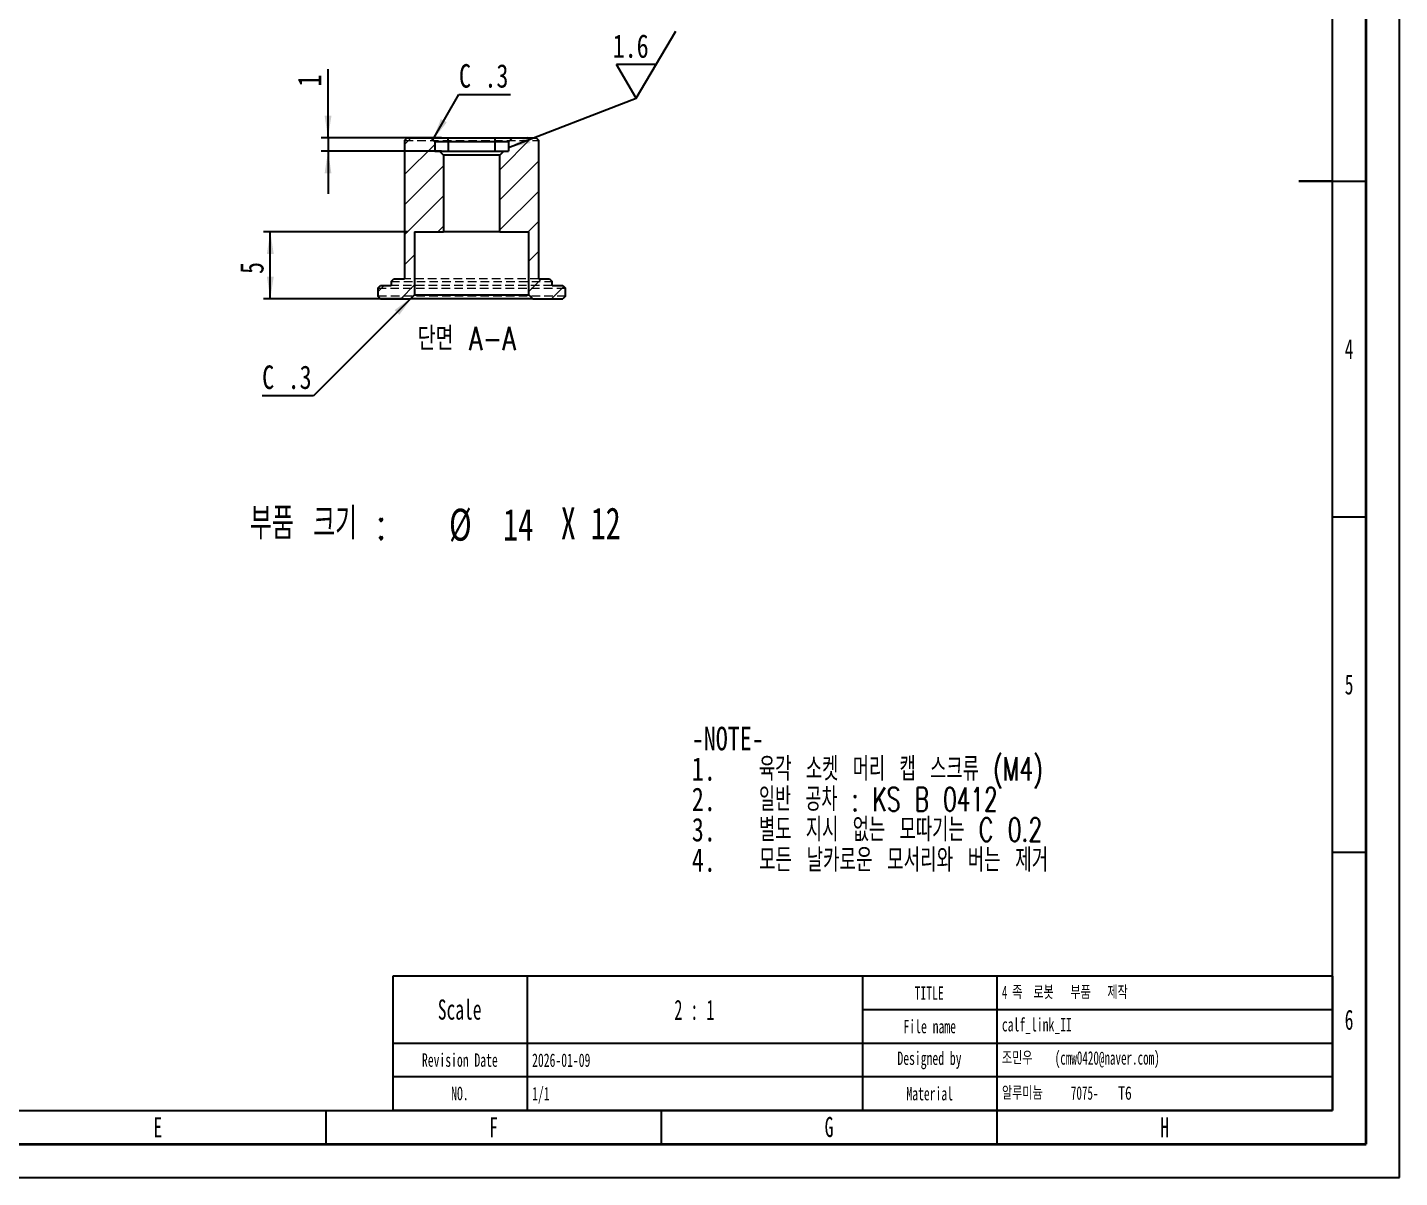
# Model space of a CAD drawing. Header units: millimetres. Extents: x 0 to 420, y 1 to 298.
# Drawn here: x 215.6 to 420, y 1 to 172.4 of the extents above; entities that cross this region are included whole.
import ezdxf

# ---------------------------------------------------------------- set-up
doc = ezdxf.new("R2010")
doc.units = ezdxf.units.MM
doc.linetypes.add('HIDDEN', pattern=[1.905, 1.27, -0.635])
for name, color, linetype in [('SLD-0', 179, 'Continuous'), ('가는실선', 7, 'Continuous'), ('절단면', 230, 'Continuous'), ('치수선', 104, 'Continuous')]:
    doc.layers.add(name, color=color, linetype=linetype)
for name, color, linetype, lineweight in [('도면층1', 4, 'Continuous', 35), ('도면층2', 3, 'Continuous', 25), ('도면층3', 5, 'Continuous', 25)]:
    doc.layers.add(name, color=color, linetype=linetype, lineweight=lineweight)
doc.styles.add('SLDTEXTSTYLE0', font='TXT', dxfattribs={"width": 0.75})
doc.styles.add('SLDTEXTSTYLE1', font='TXT', dxfattribs={"width": 0.684211, "bigfont": 'bigfont'})
doc.styles.add('SLDTEXTSTYLE10', font='TXT', dxfattribs={"width": 0.605})
doc.styles.add('SLDTEXTSTYLE11', font='TXT', dxfattribs={"width": 0.582911})
doc.styles.add('SLDTEXTSTYLE2', font='TXT', dxfattribs={"width": 0.676471, "bigfont": 'bigfont'})
doc.styles.add('SLDTEXTSTYLE3', font='TXT', dxfattribs={"width": 0.694444, "bigfont": 'bigfont'})
doc.styles.add('SLDTEXTSTYLE4', font='TXT', dxfattribs={"width": 0.678571, "bigfont": 'bigfont'})
doc.styles.add('SLDTEXTSTYLE5', font='TXT', dxfattribs={"width": 0.7})
doc.styles.add('SLDTEXTSTYLE6', font='TXT', dxfattribs={"width": 0.6875})
doc.styles.add('SLDTEXTSTYLE7', font='TXT', dxfattribs={"width": 0.75, "bigfont": 'bigfont'})
doc.styles.add('SLDTEXTSTYLE9', font='TXT', dxfattribs={"width": 0.638186})
doc.dimstyles.new('SLDDIMSTYLE0', dxfattribs={"dimtxt": 3.5, "dimasz": 3.302, "dimexe": 0, "dimexo": 0.0625, "dimgap": 0.875, "dimtad": 1, "dimdec": 3, "dimlfac": 0.5, "dimrnd": 1e-09, "dimzin": 12, "dimdsep": 46, "dimtxsty": 'SLDTEXTSTYLE0', "dimsah": 1, "dimcen": 0.09, "dimadec": 0, "dimazin": 3, "dimtfac": 1, "dimtdec": 3, "dimtmove": 0, "dimatfit": 0, "dimfxl": 1, "dimfrac": 2, "dimtolj": 1, "dimtzin": 12, "dimarcsym": 0})
doc.dimstyles.new('SLDDIMSTYLE1', dxfattribs={"dimtxt": 3.5, "dimasz": 3.302, "dimexe": 0, "dimexo": 0.0625, "dimgap": 0.875, "dimtad": 1, "dimdec": 3, "dimlfac": 0.5, "dimrnd": 1e-09, "dimzin": 12, "dimdsep": 46, "dimtxsty": 'SLDTEXTSTYLE0', "dimsah": 1, "dimcen": 0.09, "dimadec": 0, "dimazin": 3, "dimtfac": 1, "dimtdec": 3, "dimtofl": 0, "dimtmove": 0, "dimatfit": 3, "dimfxl": 1, "dimfrac": 2, "dimtolj": 1, "dimtzin": 12, "dimarcsym": 0})
doc.dimstyles.new('SLDDIMSTYLE6', dxfattribs={"dimtxt": 0.18, "dimasz": 3.302, "dimexe": 0, "dimexo": 0.0625, "dimgap": 0, "dimtad": 0, "dimtih": 1, "dimtoh": 1, "dimdec": 0, "dimrnd": 1e-09, "dimzin": 0, "dimdsep": 46, "dimtxsty": 'Standard', "dimsah": 1, "dimcen": 0.09, "dimadec": 0, "dimazin": 0, "dimtfac": 3.302, "dimtdec": 0, "dimtofl": 0, "dimtmove": 0, "dimatfit": 3, "dimfxl": 1, "dimfrac": 2, "dimtolj": 1, "dimtzin": 0, "dimarcsym": 0})

# ---------------------------------------------------------------- blocks, each defined once
blk = doc.blocks.new('_D_10')
at = {"layer": '치수선', "transparency": 16777216}
for p, q in [((272.24, 141.98), (250.74, 141.98)), ((251.74, 131.98), (251.74, 141.98)), ((271.64, 131.98), (250.74, 131.98))]:
    blk.add_line(p, q, dxfattribs=at)
for points in [[(251.74, 141.98), (251.23, 138.68), (252.25, 138.68)], [(251.74, 131.98), (252.25, 135.28), (251.23, 135.28)]]:
    blk.add_solid(points, dxfattribs=at)
at = {"layer": '치수선', "transparency": 16777216, "insert": (247.23, 135.69), "char_height": 3.5, "attachment_point": 1, "rotation": 90, "style": 'SLDTEXTSTYLE0'}
blk.add_mtext('5', dxfattribs=at)
blk = doc.blocks.new('_D_11')
at = {"layer": '치수선', "transparency": 16777216}
for p, q in [((260.34, 155.98), (260.34, 166.21)), ((277.24, 155.98), (259.34, 155.98)), ((260.34, 155.98), (260.34, 153.98)), ((277.24, 153.98), (259.34, 153.98)), ((260.34, 153.98), (260.34, 147.63))]:
    blk.add_line(p, q, dxfattribs=at)
for points in [[(260.34, 155.98), (260.85, 159.28), (259.83, 159.28)], [(260.34, 153.98), (259.83, 150.68), (260.85, 150.68)]]:
    blk.add_solid(points, dxfattribs=at)
at = {"layer": '치수선', "transparency": 16777216, "insert": (255.83, 163.62), "char_height": 3.5, "attachment_point": 1, "rotation": 90, "style": 'SLDTEXTSTYLE0'}
blk.add_mtext('1', dxfattribs=at)
blk = doc.blocks.new('SW_CHAMFER_DIMENSION_0')
at = {"layer": '치수선', "color": 0}
for p, q in [((22.41, 14.74), (7.67, 0)), ((7.67, 0), (0, 0))]:
    blk.add_line(p, q, dxfattribs=at)
blk.add_solid([(22.41, 14.74), (19.72, 12.76), (20.43, 12.05)], dxfattribs=at)
at = {"layer": '치수선', "color": 0, "char_height": 3.5, "attachment_point": 1, "style": 'SLDTEXTSTYLE0'}
for s, insert in [('C', (0, 4.51)), ('.3', (3.79, 4.51))]:
    blk.add_mtext(s, dxfattribs=dict(at, insert=insert))
blk = doc.blocks.new('SW_CHAMFER_DIMENSION_1')
at = {"layer": '치수선', "color": 0}
for p, q in [((-3.91, -6.78), (0, 0)), ((0, 0), (7.67, 0))]:
    blk.add_line(p, q, dxfattribs=at)
blk.add_solid([(-3.91, -6.78), (-1.82, -4.17), (-2.7, -3.67)], dxfattribs=at)
at = {"layer": '치수선', "color": 0, "char_height": 3.5, "attachment_point": 1, "style": 'SLDTEXTSTYLE0'}
for s, insert in [('C', (0, 4.51)), ('.3', (3.79, 4.51))]:
    blk.add_mtext(s, dxfattribs=dict(at, insert=insert))
blk = doc.blocks.new('SW_SFSYMBOL_2')
at = {"layer": '가는실선', "color": 0}
for p, q in [((0, 0), (5.9, 10)), ((0, 0), (-2.95, 5)), ((2.95, 5), (-2.95, 5))]:
    blk.add_line(p, q, dxfattribs=at)
at = {"layer": '가는실선', "color": 0, "insert": (-3.52, 9.51), "char_height": 3.5, "attachment_point": 1, "style": 'SLDTEXTSTYLE0'}
blk.add_mtext('1.6', dxfattribs=at)

msp = doc.modelspace()

# ---------------------------------------------------------------- hatches: boundary and pattern name
at = {"layer": '절단면', "linetype": 'Continuous', "lineweight": 18}
h = msp.add_hatch(dxfattribs=at)
h.set_pattern_fill('ANSI31', color=256, style=0)
h.paths.add_polyline_path([(267.7408, 132.379), (268.1408, 131.979), (272.6408, 131.979), (273.2408, 132.579), (273.2408, 141.979), (277.5408, 141.979), (277.5408, 153.379), (276.9408, 153.979), (276.2408, 153.979), (276.2408, 155.379), (275.6408, 155.979), (272.1408, 155.979), (271.7408, 155.579), (271.7408, 134.979), (270.1408, 134.979), (269.7408, 134.579), (269.7408, 133.979), (268.1408, 133.979), (267.7408, 133.579)], flags=0)
h = msp.add_hatch(dxfattribs=at)
h.set_pattern_fill('ANSI31', color=256, style=0)
h.paths.add_polyline_path([(295.3408, 131.979), (295.7408, 132.379), (295.7408, 133.579), (295.3408, 133.979), (293.7408, 133.979), (293.7408, 134.579), (293.3408, 134.979), (291.7408, 134.979), (291.7408, 155.579), (291.3408, 155.979), (287.8408, 155.979), (287.2408, 155.379), (287.2408, 153.979), (286.5408, 153.979), (285.9408, 153.379), (285.9408, 141.979), (290.2408, 141.979), (290.2408, 132.579), (290.8408, 131.979)], flags=0)

# ---------------------------------------------------------------- linework, layer by layer
at = {"color": 7, "linetype": 'Continuous', "lineweight": 25}
for p, q in [((271.7408, 155.579), (272.1408, 155.979)), ((271.7408, 155.579), (271.7408, 134.979)), ((272.1408, 155.979), (275.6408, 155.979)), ((275.6408, 155.979), (276.2408, 155.379)), ((275.6408, 155.979), (278.2408, 155.979)), ((278.2408, 155.379), (278.2408, 155.979)), ((278.2408, 155.979), (285.2408, 155.979)), ((285.2408, 155.379), (285.2408, 155.979)), ((285.2408, 155.979), (287.8408, 155.979)), ((287.2408, 155.379), (287.8408, 155.979)), ((287.8408, 155.979), (291.3408, 155.979)), ((291.3408, 155.979), (291.7408, 155.579)), ((291.7408, 134.979), (291.7408, 155.579)), ((276.2408, 155.379), (276.2408, 153.979)), ((278.2408, 155.379), (276.2408, 155.379)), ((276.2408, 153.979), (276.9408, 153.979)), ((276.9408, 153.979), (277.5408, 153.379)), ((276.9408, 153.979), (286.5408, 153.979)), ((285.9408, 153.379), (277.5408, 153.379)), ((277.5408, 153.379), (277.5408, 141.979)), ((278.2408, 155.379), (278.2408, 153.979)), ((285.2408, 155.379), (278.2408, 155.379)), ((287.2408, 155.379), (285.2408, 155.379)), ((285.2408, 153.979), (285.2408, 155.379)), ((285.9408, 153.379), (286.5408, 153.979)), ((285.9408, 141.979), (285.9408, 153.379)), ((286.5408, 153.979), (287.2408, 153.979)), ((287.2408, 155.379), (287.2408, 153.979)), ((273.2408, 141.979), (273.2408, 132.579)), ((273.2408, 141.979), (277.5408, 141.979)), ((285.9408, 141.979), (277.5408, 141.979)), ((285.9408, 141.979), (290.2408, 141.979)), ((290.2408, 132.579), (290.2408, 141.979)), ((269.7408, 134.579), (270.1408, 134.979)), ((270.1408, 134.979), (271.7408, 134.979)), ((291.7408, 134.979), (293.3408, 134.979)), ((293.3408, 134.979), (293.7408, 134.579)), ((267.7408, 133.579), (268.1408, 133.979)), ((267.7408, 133.579), (267.7408, 132.379)), ((268.1408, 133.979), (269.7408, 133.979)), ((269.7408, 134.579), (269.7408, 133.979)), ((293.7408, 133.979), (293.7408, 134.579)), ((293.7408, 133.979), (295.3408, 133.979)), ((295.3408, 133.979), (295.7408, 133.579)), ((295.7408, 132.379), (295.7408, 133.579)), ((268.1408, 131.979), (267.7408, 132.379)), ((268.1408, 131.979), (272.6408, 131.979)), ((273.2408, 132.579), (272.6408, 131.979)), ((290.8408, 131.979), (272.6408, 131.979)), ((273.2408, 132.579), (290.2408, 132.579)), ((290.8408, 131.979), (290.2408, 132.579)), ((290.8408, 131.979), (295.3408, 131.979)), ((295.7408, 132.379), (295.3408, 131.979))]:
    msp.add_line(p, q, dxfattribs=at)
at = {"color": 7, "linetype": 'HIDDEN', "lineweight": 18}
for p, q in [((271.7408, 155.579), (291.7408, 155.579)), ((291.7408, 134.979), (271.7408, 134.979)), ((267.7408, 133.579), (295.7408, 133.579)), ((269.7408, 134.579), (293.7408, 134.579)), ((293.7408, 133.979), (269.7408, 133.979)), ((295.7408, 132.379), (267.7408, 132.379))]:
    msp.add_line(p, q, dxfattribs=at)
at = {"layer": 'SLD-0', "color": 7}
for p, q in [((420, 1), (420, 298)), ((0, 1), (420, 1))]:
    msp.add_line(p, q, dxfattribs=at)
at = {"layer": '도면층1', "color": 7}
for p, q in [((415, 6), (415, 293)), ((5, 6), (415, 6))]:
    msp.add_line(p, q, dxfattribs=at)
at = {"layer": '도면층2', "color": 7}
for p, q in [((410, 11), (410, 288)), ((410, 149.5), (405, 149.5)), ((405, 149.5), (415, 149.5)), ((410, 11), (410, 149.5)), ((410, 149.5), (415, 149.5)), ((410, 99.5), (415, 99.5)), ((410, 49.5), (415, 49.5)), ((10, 11), (410, 11)), ((260, 11), (260, 6)), ((310, 11), (310, 6)), ((360, 11), (360, 6))]:
    msp.add_line(p, q, dxfattribs=at)
at = {"layer": '도면층3', "color": 7}
for p, q in [((410, 31), (270, 31)), ((270, 31), (270, 11)), ((290, 31), (290, 11)), ((340, 31), (340, 11)), ((360, 31), (360, 11)), ((410, 31), (410, 11)), ((410, 26), (340, 26)), ((410, 21), (270, 21)), ((410, 16), (270, 16)), ((410, 11), (270, 11))]:
    msp.add_line(p, q, dxfattribs=at)

# ---------------------------------------------------------------- block references
at = {"layer": '가는실선'}
msp.add_blockref('SW_SFSYMBOL_2', (306.2782, 161.9043), dxfattribs=at)
at = {"layer": '치수선'}
for name, p in [('SW_CHAMFER_DIMENSION_1', (279.8549, 162.4584)), ('SW_CHAMFER_DIMENSION_0', (250.5306, 117.5396))]:
    msp.add_blockref(name, p, dxfattribs=at)

# ---------------------------------------------------------------- texts
at = {"layer": 'SLD-0', "color": 7}
for s, insert, char_height, attachment_point, style in [('TITLE', (349.9137, 29.4948), 2, 2, 'SLDTEXTSTYLE9'), ('4', (360.75, 29.6128), 2, 1, 'SLDTEXTSTYLE10'), ('족', (362.2917, 29.61), 2, 1, 'SLDTEXTSTYLE7'), ('로봇', (365.4333, 29.61), 2, 1, 'SLDTEXTSTYLE7'), ('부품', (370.9528, 29.61), 2, 1, 'SLDTEXTSTYLE7'), ('제작', (376.4722, 29.61), 2, 1, 'SLDTEXTSTYLE7'), ('Scale', (279.9563, 27.5432), 3, 2, 'SLDTEXTSTYLE9'), ('File name', (350.0024, 24.5108), 2, 2, 'SLDTEXTSTYLE9'), ('calf_link_II', (360.75, 24.7888), 2, 1, 'SLDTEXTSTYLE9'), ('Revision Date', (279.9825, 19.5108), 2, 2, 'SLDTEXTSTYLE9'), ('Designed by', (349.9589, 19.7878), 2, 2, 'SLDTEXTSTYLE9'), ('조민우', (360.75, 19.832), 2, 1, 'SLDTEXTSTYLE7'), ('(cmw0420@naver.com)', (368.6222, 19.8348), 2, 1, 'SLDTEXTSTYLE10'), ('NO.', (279.9962, 14.5288), 2, 2, 'SLDTEXTSTYLE9'), ('Material', (349.991, 14.5108), 2, 2, 'SLDTEXTSTYLE9'), ('알루미늄', (360.7639, 14.607), 2, 1, 'SLDTEXTSTYLE7'), ('7075-', (371.025, 14.6098), 2, 1, 'SLDTEXTSTYLE10'), ('T6', (378.0639, 14.607), 2, 1, 'SLDTEXTSTYLE0')]:
    msp.add_mtext(s, dxfattribs=dict(at, insert=insert, char_height=char_height, attachment_point=attachment_point, style=style))
at = {"layer": '가는실선', "attachment_point": 1}
for s, insert, char_height, style in [('부품 크기 :', (248.7072, 100.8986), 4.7625, 'SLDTEXTSTYLE4'), ('%%c', (278.3758, 100.7045), 4.7625, 'SLDTEXTSTYLE5'), ('14', (286.4024, 100.7045), 4.7625, 'SLDTEXTSTYLE5'), ('X 12', (295.0322, 100.8986), 4.7625, 'SLDTEXTSTYLE6'), ('-NOTE-', (314.5487, 68.1902), 3.5, 'SLDTEXTSTYLE0'), ('1.', (314.5487, 63.6645), 3.5, 'SLDTEXTSTYLE0'), ('육각 소켓 머리 캡 스크류 (M4)', (324.5487, 63.6645), 3.5, 'SLDTEXTSTYLE1'), ('일반 공차 : KS B 0412', (324.5487, 59.1388), 3.5, 'SLDTEXTSTYLE2'), ('2.', (314.5487, 59.1388), 3.5, 'SLDTEXTSTYLE0'), ('3.', (314.5487, 54.6131), 3.5, 'SLDTEXTSTYLE0'), ('별도 지시 없는 모따기는 C 0.2', (324.5487, 54.6131), 3.5, 'SLDTEXTSTYLE1'), ('4.', (314.5487, 50.0874), 3.5, 'SLDTEXTSTYLE0'), ('모든 날카로운 모서리와 버는 제거', (324.5487, 50.0874), 3.5, 'SLDTEXTSTYLE3')]:
    msp.add_mtext(s, dxfattribs=dict(at, insert=insert, char_height=char_height, style=style))
at = {"layer": '도면층2', "color": 7}
for s, insert, char_height, attachment_point, style in [('4', (412.4784, 125.9922), 3, 2, 'SLDTEXTSTYLE9'), ('5', (412.4784, 76.0177), 3, 2, 'SLDTEXTSTYLE9'), ('2 : 1', (314.9243, 27.4982), 3, 2, 'SLDTEXTSTYLE11'), ('6', (412.4784, 26.0237), 3, 2, 'SLDTEXTSTYLE9'), ('2026-01-09', (290.75, 19.4988), 2, 1, 'SLDTEXTSTYLE9'), ('1/1', (290.75, 14.4988), 2, 1, 'SLDTEXTSTYLE9'), ('E', (234.986, 9.9922), 3, 2, 'SLDTEXTSTYLE9'), ('F', (285.008, 9.9922), 3, 2, 'SLDTEXTSTYLE9'), ('G', (334.9916, 10.0432), 3, 2, 'SLDTEXTSTYLE9'), ('H', (385.0135, 9.9922), 3, 2, 'SLDTEXTSTYLE9')]:
    msp.add_mtext(s, dxfattribs=dict(at, insert=insert, char_height=char_height, attachment_point=attachment_point, style=style))
at = {"layer": '절단면', "insert": (281.0189, 127.815), "char_height": 3.5, "attachment_point": 2, "style": 'SLDTEXTSTYLE7'}
msp.add_mtext('단면 A-A', dxfattribs=at)

# ---------------------------------------------------------------- dimensions: what is measured, and where the dimension line sits
at = {"layer": '치수선'}
for base, p1, p2, dimstyle, picture, middle in [((260.3408, 153.979), (278.2408, 155.979), (278.2408, 153.979), 'SLDDIMSTYLE0', '_D_11', (260.3408, 164.9151)), ((251.7408, 141.979), (272.6408, 131.979), (273.2408, 141.979), 'SLDDIMSTYLE1', '_D_10', (251.7408, 136.979))]:
    dim = msp.add_linear_dim(base=base, p1=p1, p2=p2, angle=90, dimstyle=dimstyle, dxfattribs=at)
    dim.commit()
    dim.dimension.update_dxf_attribs({"geometry": picture, "text_midpoint": middle, "dimtype": 160})

# ---------------------------------------------------------------- leaders
at = {"layer": '가는실선'}
msp.add_leader([(287.2408, 154.5231), (306.2782, 161.9043)], dimstyle='SLDDIMSTYLE6', dxfattribs=at)

doc.saveas('drawing.dxf')
